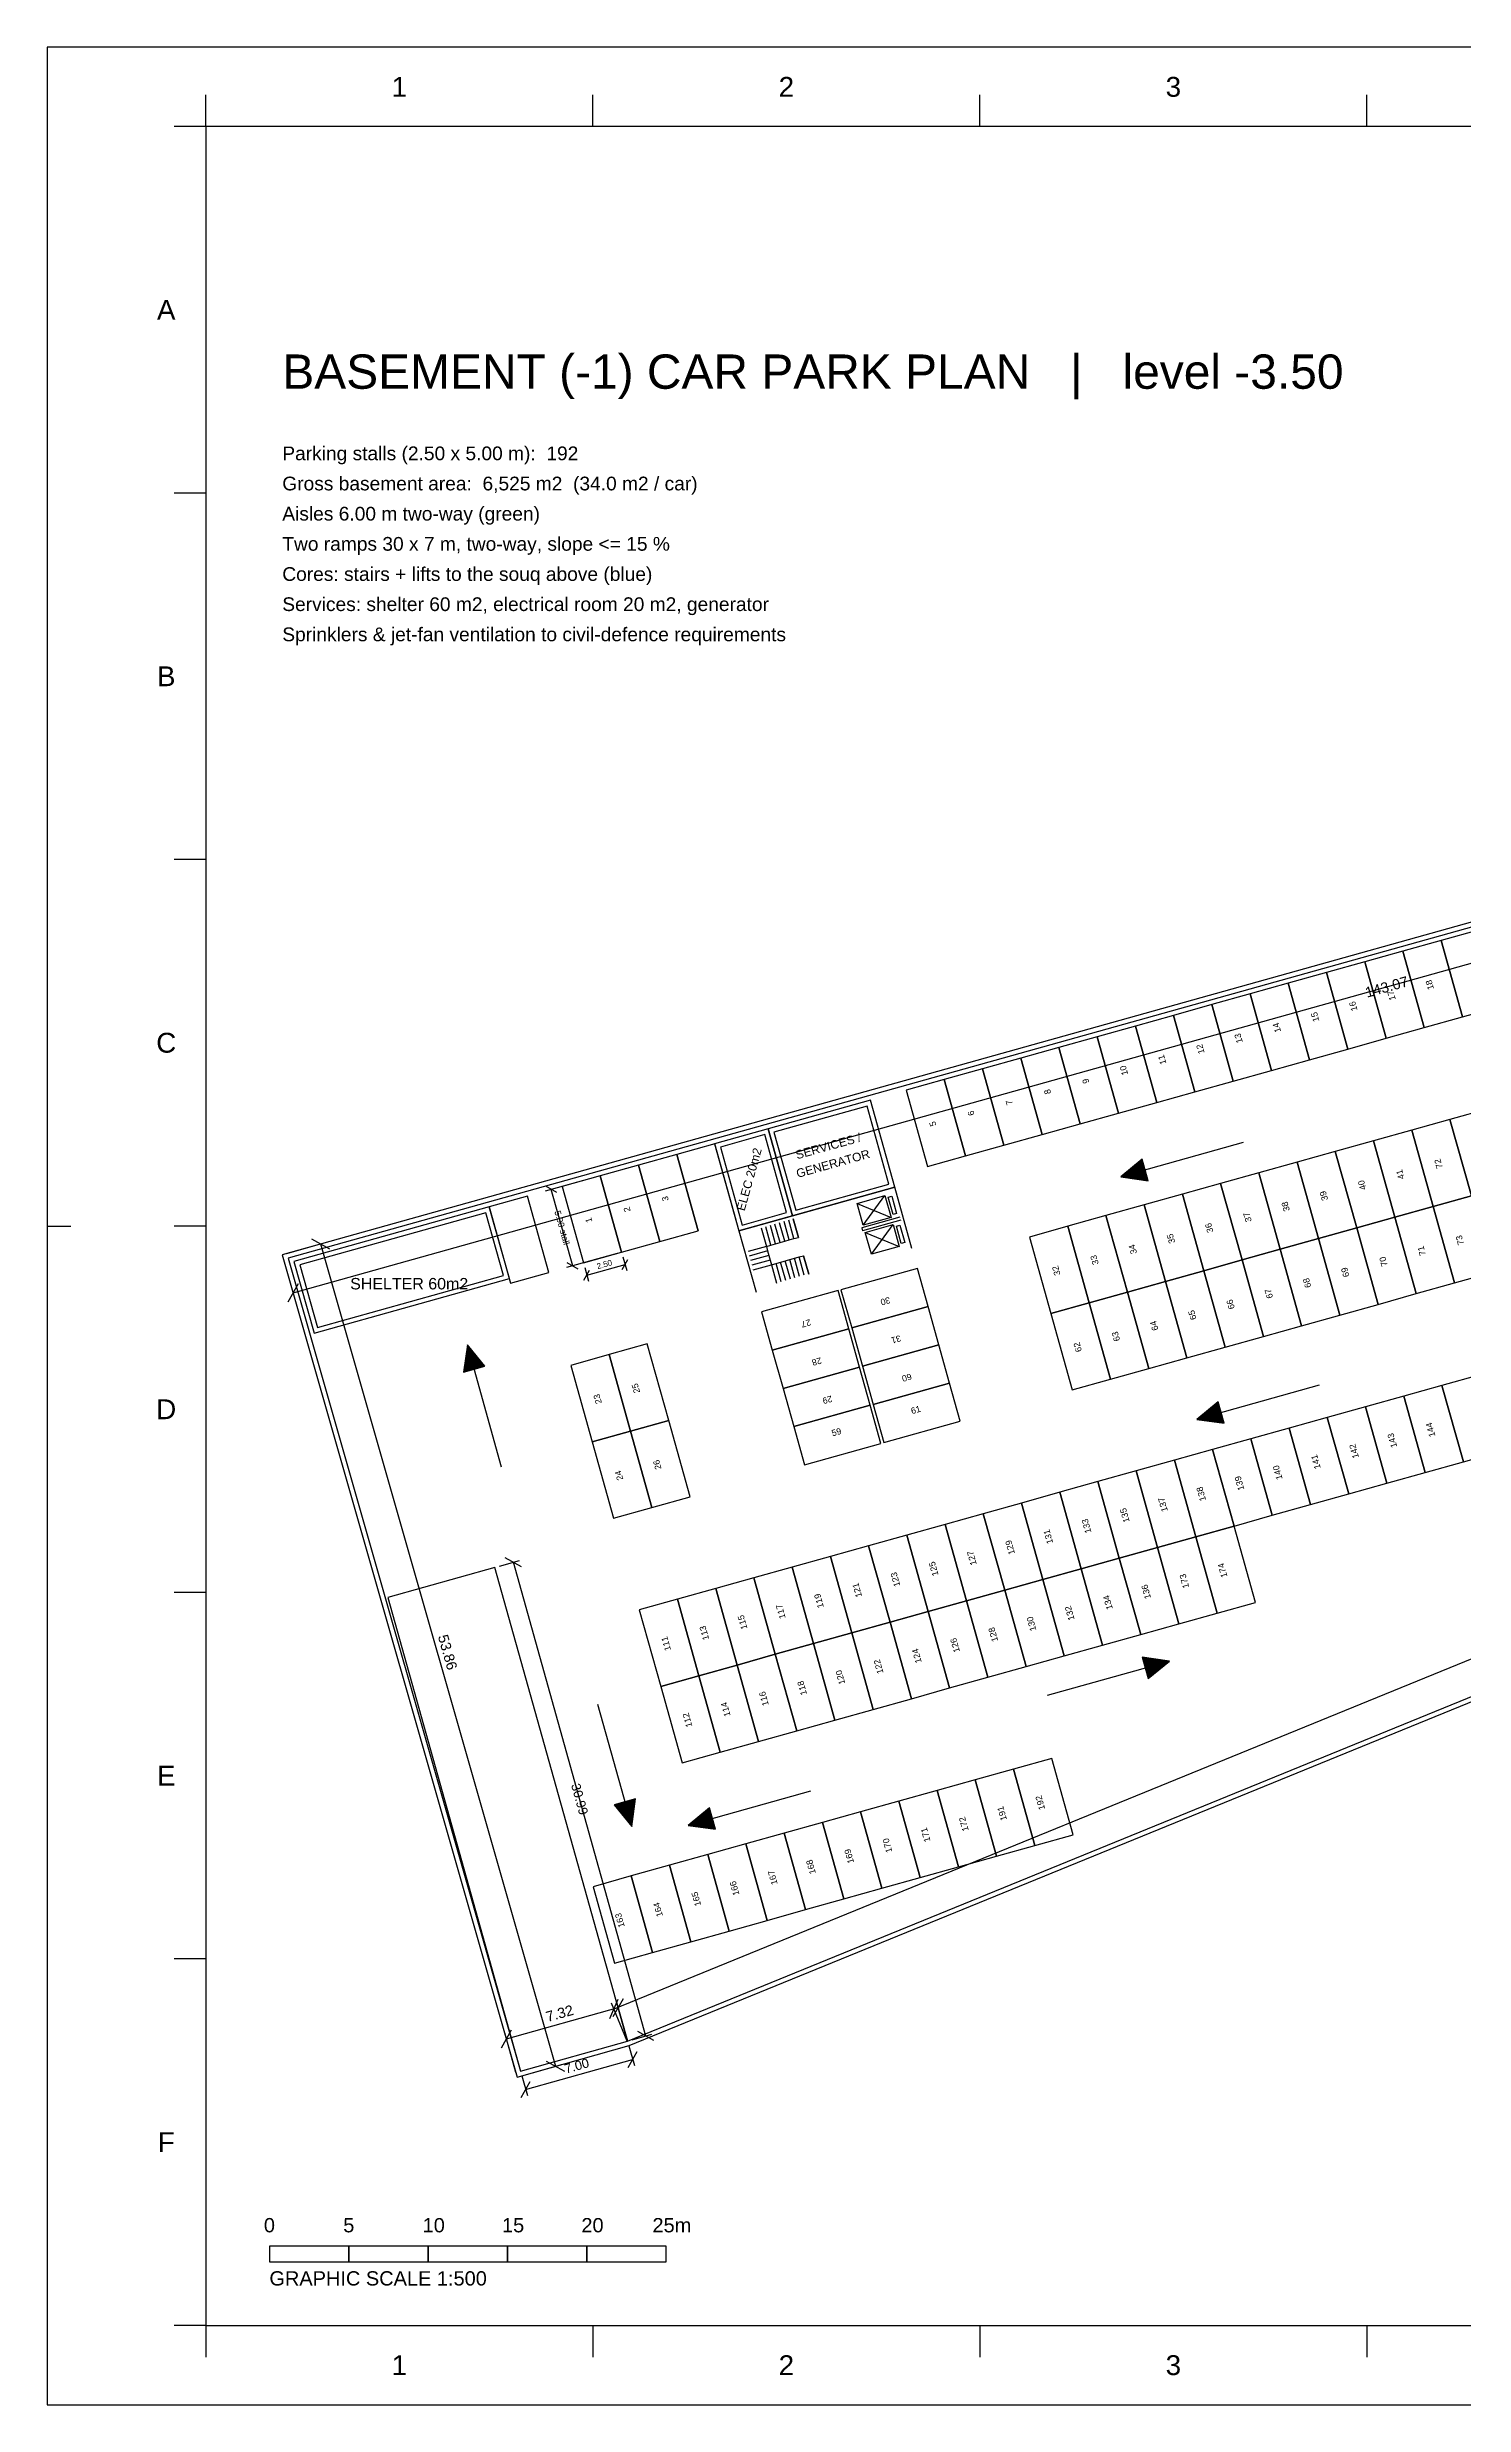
# Model space of a CAD drawing. Header units: metres. Extents: x 0 to 3661, y -5 to 371.
# Drawn here: x 2191.7 to 2280.9, y -5.1 to 143.4 of the extents above; entities that cross this region are included whole.
import ezdxf
from ezdxf.enums import TextEntityAlignment as Align

# ---------------------------------------------------------------- set-up
doc = ezdxf.new("R2010")
doc.units = ezdxf.units.M
doc.header["$MEASUREMENT"] = 0
for name, color, linetype in [('A3_FRAME', 7, 'Continuous'), ('A3_SHEET', 7, 'Continuous'), ('B-ARROW', 3, 'Continuous'), ('B-ARROW-FILL', 97, 'Continuous'), ('B-CORE', 5, 'Continuous'), ('B-NUM', 7, 'Continuous'), ('B-RAMP', 30, 'Continuous'), ('B-ROOMS', 1, 'Continuous'), ('B-STALLS', 8, 'Continuous'), ('B-WALL', 7, 'Continuous'), ('DIM', 1, 'Continuous'), ('TB_LABELS', 7, 'Continuous'), ('TB_LINES_THIN', 7, 'Continuous'), ('TB_SYMBOLS', 7, 'Continuous'), ('TEXT', 7, 'Continuous'), ('TITLE', 1, 'Continuous')]:
    doc.layers.add(name, color=color, linetype=linetype)
doc.styles.get("Standard").update_dxf_attribs({"font": 'arial.ttf'})

msp = doc.modelspace()

# ---------------------------------------------------------------- linework, layer by layer
at = {"layer": 'A3_FRAME'}
msp.add_line((2191.695, 69.135), (2193.195, 69.135), dxfattribs=at)
msp.add_lwpolyline([(2201.695, -0.115), (2396.695, -0.115), (2396.695, 138.385), (2201.695, 138.385)], close=True, dxfattribs=at)
at = {"layer": 'A3_SHEET'}
msp.add_lwpolyline([(2191.695, -5.115), (2401.695, -5.115), (2401.695, 143.385), (2191.695, 143.385)], close=True, dxfattribs=at)
at = {"layer": 'B-ARROW'}
for p, q in [((2267.022, 74.386), (2259.318, 72.23)), ((2220.317, 53.947), (2218.162, 61.651)), ((2271.815, 59.112), (2264.11, 56.957)), ((2254.695, 39.577), (2262.399, 41.733)), ((2226.361, 39.023), (2228.517, 31.319)), ((2239.771, 33.533), (2232.067, 31.378))]:
    msp.add_line(p, q, dxfattribs=at)
for points in [[(2259.318, 72.23), (2261.048, 71.987), (2260.67, 73.336)], [(2218.162, 61.651), (2217.919, 59.921), (2219.267, 60.299)], [(2264.11, 56.957), (2265.84, 56.714), (2265.463, 58.062)], [(2262.399, 41.733), (2260.669, 41.976), (2261.047, 40.627)], [(2228.517, 31.319), (2228.76, 33.048), (2227.411, 32.671)], [(2232.067, 31.378), (2233.796, 31.135), (2233.419, 32.483)]]:
    msp.add_lwpolyline(points, close=True, dxfattribs=at)
at = {"layer": 'B-ARROW-FILL'}
for points in [[(2259.318, 72.23), (2261.048, 71.987), (2260.67, 73.336)], [(2218.162, 61.651), (2217.919, 59.921), (2219.267, 60.299)], [(2264.11, 56.957), (2265.84, 56.714), (2265.463, 58.062)], [(2262.399, 41.733), (2260.669, 41.976), (2261.047, 40.627)], [(2228.517, 31.319), (2228.76, 33.048), (2227.411, 32.671)], [(2232.067, 31.378), (2233.796, 31.135), (2233.419, 32.483)]]:
    msp.add_solid(points, dxfattribs=at)
at = {"layer": 'B-CORE'}
for p, q in [((2245.084, 71.571), (2235.271, 68.826)), ((2246.162, 67.719), (2245.084, 71.571)), ((2242.715, 70.559), (2244.467, 71.049)), ((2243.1, 69.184), (2242.715, 70.559)), ((2242.715, 70.559), (2244.852, 69.674)), ((2243.1, 69.184), (2244.467, 71.049)), ((2244.467, 71.049), (2244.852, 69.674)), ((2244.676, 70.96), (2244.89, 71.02)), ((2244.984, 69.86), (2244.676, 70.96)), ((2244.89, 71.02), (2245.198, 69.919)), ((2245.198, 69.919), (2244.984, 69.86)), ((2235.271, 68.826), (2236.348, 64.973)), ((2236.673, 69.01), (2236.996, 67.854)), ((2237.285, 67.935), (2236.962, 69.091)), ((2237.574, 68.016), (2237.251, 69.172)), ((2237.863, 68.097), (2237.54, 69.253)), ((2238.152, 68.178), (2237.828, 69.334)), ((2238.441, 68.259), (2238.117, 69.414)), ((2238.73, 68.34), (2238.406, 69.495)), ((2238.441, 68.259), (2238.73, 68.34)), ((2239.019, 68.42), (2238.695, 69.576)), ((2238.695, 69.576), (2239.019, 68.42)), ((2238.73, 68.34), (2239.019, 68.42)), ((2245.404, 69.687), (2243.005, 69.017)), ((2243.005, 69.017), (2243.059, 68.824)), ((2245.458, 69.495), (2243.059, 68.824)), ((2244.852, 69.674), (2243.1, 69.184)), ((2243.227, 68.73), (2244.979, 69.22)), ((2243.612, 67.354), (2243.227, 68.73)), ((2243.227, 68.73), (2245.363, 67.845)), ((2243.612, 67.354), (2244.979, 69.22)), ((2244.979, 69.22), (2245.363, 67.845)), ((2245.188, 69.13), (2245.402, 69.19)), ((2245.496, 68.03), (2245.188, 69.13)), ((2245.402, 69.19), (2245.71, 68.09)), ((2236.996, 67.854), (2235.841, 67.531)), ((2237.077, 67.566), (2235.921, 67.242)), ((2237.158, 67.277), (2236.002, 66.953)), ((2237.239, 66.988), (2236.083, 66.664)), ((2236.996, 67.854), (2237.285, 67.935)), ((2236.996, 67.854), (2237.077, 67.566)), ((2237.077, 67.566), (2237.158, 67.277)), ((2237.158, 67.277), (2237.239, 66.988)), ((2237.239, 66.988), (2237.319, 66.699)), ((2237.285, 67.935), (2237.574, 68.016)), ((2237.319, 66.699), (2239.053, 67.184)), ((2237.574, 68.016), (2237.863, 68.097)), ((2237.863, 68.097), (2238.152, 68.178)), ((2238.221, 65.705), (2237.897, 66.861)), ((2238.152, 68.178), (2238.441, 68.259)), ((2238.509, 65.786), (2238.186, 66.941)), ((2238.798, 65.867), (2238.475, 67.022)), ((2239.087, 65.947), (2238.764, 67.103)), ((2239.053, 67.184), (2239.342, 67.265)), ((2239.376, 66.028), (2239.053, 67.184)), ((2239.665, 66.109), (2239.342, 67.265)), ((2239.342, 67.265), (2239.665, 66.109)), ((2245.363, 67.845), (2243.612, 67.354)), ((2245.71, 68.09), (2245.496, 68.03)), ((2236.164, 66.376), (2237.319, 66.699)), ((2237.319, 66.699), (2237.643, 65.543)), ((2237.932, 65.624), (2237.608, 66.78))]:
    msp.add_line(p, q, dxfattribs=at)
at = {"layer": 'B-RAMP'}
for p, q in [((2219.903, 47.632), (2213.162, 45.746)), ((2228.251, 17.795), (2219.903, 47.632)), ((2213.162, 45.746), (2221.51, 15.905)), ((2221.51, 15.905), (2222.934, 16.303))]:
    msp.add_line(p, q, dxfattribs=at)
msp.add_lwpolyline([(2221.51, 15.905), (2228.252, 17.791), (2219.903, 47.632), (2213.162, 45.746)], close=True, dxfattribs=at)
at = {"layer": 'B-ROOMS'}
for p, q in [((2243.549, 77.06), (2237.106, 75.258)), ((2243.341, 76.691), (2237.475, 75.05)), ((2244.715, 71.779), (2243.341, 76.691)), ((2245.084, 71.571), (2243.549, 77.06)), ((2237.106, 75.258), (2233.735, 74.315)), ((2233.735, 74.315), (2235.271, 68.826)), ((2236.898, 74.888), (2234.105, 74.107)), ((2238.272, 69.977), (2236.898, 74.888)), ((2238.641, 69.769), (2237.106, 75.258)), ((2237.106, 75.258), (2238.641, 69.769)), ((2237.475, 75.05), (2238.849, 70.138)), ((2234.105, 74.107), (2235.479, 69.195)), ((2238.641, 69.769), (2245.084, 71.571)), ((2238.849, 70.138), (2244.715, 71.779)), ((2219.541, 70.344), (2207.243, 66.903)), ((2219.333, 69.974), (2207.613, 66.695)), ((2220.437, 66.026), (2219.333, 69.974)), ((2221.948, 71.017), (2219.541, 70.344)), ((2220.807, 65.818), (2219.541, 70.344)), ((2219.541, 70.344), (2220.888, 65.529)), ((2223.295, 66.202), (2221.948, 71.017)), ((2235.479, 69.195), (2238.272, 69.977)), ((2235.271, 68.826), (2238.641, 69.769)), ((2207.243, 66.903), (2208.509, 62.377)), ((2207.613, 66.695), (2208.717, 62.747)), ((2208.509, 62.377), (2220.807, 65.818)), ((2208.717, 62.747), (2220.437, 66.026)), ((2220.888, 65.529), (2223.295, 66.202))]:
    msp.add_line(p, q, dxfattribs=at)
at = {"layer": 'B-STALLS'}
for p, q in [((2281.906, 87.791), (2279.498, 87.118)), ((2277.091, 86.444), (2274.683, 85.771)), ((2279.498, 87.118), (2277.091, 86.444)), ((2278.438, 81.629), (2277.091, 86.444)), ((2277.091, 86.444), (2278.438, 81.629)), ((2280.845, 82.303), (2279.498, 87.118)), ((2279.498, 87.118), (2280.845, 82.303)), ((2272.276, 85.097), (2269.868, 84.424)), ((2274.683, 85.771), (2272.276, 85.097)), ((2273.623, 80.282), (2272.276, 85.097)), ((2272.276, 85.097), (2273.623, 80.282)), ((2276.03, 80.956), (2274.683, 85.771)), ((2274.683, 85.771), (2276.03, 80.956)), ((2267.461, 83.75), (2265.053, 83.077)), ((2269.868, 84.424), (2267.461, 83.75)), ((2268.808, 78.935), (2267.461, 83.75)), ((2267.461, 83.75), (2268.808, 78.935)), ((2271.215, 79.609), (2269.868, 84.424)), ((2269.868, 84.424), (2271.215, 79.609)), ((2260.238, 81.729), (2257.83, 81.056)), ((2262.645, 82.403), (2260.238, 81.729)), ((2261.585, 76.914), (2260.238, 81.729)), ((2260.238, 81.729), (2261.585, 76.914)), ((2265.053, 83.077), (2262.645, 82.403)), ((2263.993, 77.588), (2262.645, 82.403)), ((2262.645, 82.403), (2263.993, 77.588)), ((2266.4, 78.261), (2265.053, 83.077)), ((2265.053, 83.077), (2266.4, 78.261)), ((2278.438, 81.629), (2280.845, 82.303)), ((2280.845, 82.303), (2283.253, 82.976)), ((2255.423, 80.382), (2253.015, 79.709)), ((2257.83, 81.056), (2255.423, 80.382)), ((2256.77, 75.567), (2255.423, 80.382)), ((2255.423, 80.382), (2256.77, 75.567)), ((2259.177, 76.241), (2257.83, 81.056)), ((2257.83, 81.056), (2259.177, 76.241)), ((2271.215, 79.609), (2273.623, 80.282)), ((2273.623, 80.282), (2276.03, 80.956)), ((2276.03, 80.956), (2278.438, 81.629)), ((2250.608, 79.035), (2248.2, 78.362)), ((2253.015, 79.709), (2250.608, 79.035)), ((2251.955, 74.22), (2250.608, 79.035)), ((2250.608, 79.035), (2251.955, 74.22)), ((2254.362, 74.894), (2253.015, 79.709)), ((2253.015, 79.709), (2254.362, 74.894)), ((2266.4, 78.261), (2268.808, 78.935)), ((2268.808, 78.935), (2271.215, 79.609)), ((2248.2, 78.362), (2245.793, 77.688)), ((2245.793, 77.688), (2247.14, 72.873)), ((2249.547, 73.547), (2248.2, 78.362)), ((2248.2, 78.362), (2249.547, 73.547)), ((2261.585, 76.914), (2263.993, 77.588)), ((2263.993, 77.588), (2266.4, 78.261)), ((2256.77, 75.567), (2259.177, 76.241)), ((2259.177, 76.241), (2261.585, 76.914)), ((2280.054, 75.851), (2277.647, 75.178)), ((2282.462, 76.525), (2280.054, 75.851)), ((2281.402, 71.036), (2280.054, 75.851)), ((2280.054, 75.851), (2281.402, 71.036)), ((2233.755, 74.32), (2231.347, 73.647)), ((2235.102, 69.505), (2233.755, 74.32)), ((2251.955, 74.22), (2254.362, 74.894)), ((2254.362, 74.894), (2256.77, 75.567)), ((2275.239, 74.504), (2272.832, 73.83)), ((2277.647, 75.178), (2275.239, 74.504)), ((2276.586, 69.689), (2275.239, 74.504)), ((2275.239, 74.504), (2276.586, 69.689)), ((2278.994, 70.362), (2277.647, 75.178)), ((2277.647, 75.178), (2278.994, 70.362)), ((2228.94, 72.973), (2226.532, 72.3)), ((2231.347, 73.647), (2228.94, 72.973)), ((2230.287, 68.158), (2228.94, 72.973)), ((2228.94, 72.973), (2230.287, 68.158)), ((2232.694, 68.832), (2231.347, 73.647)), ((2231.347, 73.647), (2232.694, 68.832)), ((2247.14, 72.873), (2249.547, 73.547)), ((2249.547, 73.547), (2251.955, 74.22)), ((2270.424, 73.157), (2268.017, 72.483)), ((2272.832, 73.83), (2270.424, 73.157)), ((2271.771, 68.342), (2270.424, 73.157)), ((2270.424, 73.157), (2271.771, 68.342)), ((2274.179, 69.015), (2272.832, 73.83)), ((2272.832, 73.83), (2274.179, 69.015)), ((2226.532, 72.3), (2224.125, 71.626)), ((2224.125, 71.626), (2225.472, 66.811)), ((2227.879, 67.485), (2226.532, 72.3)), ((2226.532, 72.3), (2227.879, 67.485)), ((2265.609, 71.81), (2263.202, 71.136)), ((2268.017, 72.483), (2265.609, 71.81)), ((2266.956, 66.995), (2265.609, 71.81)), ((2265.609, 71.81), (2266.956, 66.995)), ((2269.364, 67.668), (2268.017, 72.483)), ((2268.017, 72.483), (2269.364, 67.668)), ((2260.794, 70.463), (2258.386, 69.789)), ((2263.202, 71.136), (2260.794, 70.463)), ((2262.141, 65.648), (2260.794, 70.463)), ((2260.794, 70.463), (2262.141, 65.648)), ((2264.549, 66.321), (2263.202, 71.136)), ((2263.202, 71.136), (2264.549, 66.321)), ((2276.586, 69.689), (2278.994, 70.362)), ((2278.994, 70.362), (2276.586, 69.689)), ((2278.994, 70.362), (2281.402, 71.036)), ((2281.402, 71.036), (2278.994, 70.362)), ((2280.341, 65.547), (2278.994, 70.362)), ((2278.994, 70.362), (2280.341, 65.547)), ((2230.287, 68.158), (2232.694, 68.832)), ((2255.979, 69.115), (2253.571, 68.442)), ((2253.571, 68.442), (2254.918, 63.627)), ((2258.386, 69.789), (2255.979, 69.115)), ((2257.326, 64.3), (2255.979, 69.115)), ((2255.979, 69.115), (2257.326, 64.3)), ((2259.734, 64.974), (2258.386, 69.789)), ((2258.386, 69.789), (2259.734, 64.974)), ((2269.364, 67.668), (2271.771, 68.342)), ((2271.771, 68.342), (2269.364, 67.668)), ((2271.771, 68.342), (2274.179, 69.015)), ((2274.179, 69.015), (2271.771, 68.342)), ((2273.118, 63.527), (2271.771, 68.342)), ((2271.771, 68.342), (2273.118, 63.527)), ((2274.179, 69.015), (2276.586, 69.689)), ((2276.586, 69.689), (2274.179, 69.015)), ((2275.526, 64.2), (2274.179, 69.015)), ((2274.179, 69.015), (2275.526, 64.2)), ((2277.934, 64.874), (2276.586, 69.689)), ((2276.586, 69.689), (2277.934, 64.874)), ((2225.472, 66.811), (2227.879, 67.485)), ((2227.879, 67.485), (2230.287, 68.158)), ((2264.549, 66.321), (2266.956, 66.995)), ((2266.956, 66.995), (2264.549, 66.321)), ((2266.956, 66.995), (2269.364, 67.668)), ((2269.364, 67.668), (2266.956, 66.995)), ((2268.303, 62.18), (2266.956, 66.995)), ((2266.956, 66.995), (2268.303, 62.18)), ((2270.711, 62.853), (2269.364, 67.668)), ((2269.364, 67.668), (2270.711, 62.853)), ((2246.512, 66.467), (2241.697, 65.12)), ((2247.186, 64.06), (2246.512, 66.467)), ((2259.734, 64.974), (2262.141, 65.648)), ((2262.141, 65.648), (2259.734, 64.974)), ((2262.141, 65.648), (2264.549, 66.321)), ((2264.549, 66.321), (2262.141, 65.648)), ((2263.488, 60.832), (2262.141, 65.648)), ((2262.141, 65.648), (2263.488, 60.832)), ((2265.896, 61.506), (2264.549, 66.321)), ((2264.549, 66.321), (2265.896, 61.506)), ((2277.934, 64.874), (2280.341, 65.547)), ((2280.341, 65.547), (2282.749, 66.221)), ((2241.514, 65.069), (2236.699, 63.722)), ((2242.187, 62.661), (2241.514, 65.069)), ((2241.697, 65.12), (2242.371, 62.712)), ((2247.186, 64.06), (2242.371, 62.712)), ((2242.371, 62.712), (2247.186, 64.06)), ((2247.859, 61.652), (2247.186, 64.06)), ((2254.918, 63.627), (2257.326, 64.3)), ((2257.326, 64.3), (2254.918, 63.627)), ((2257.326, 64.3), (2259.734, 64.974)), ((2259.734, 64.974), (2257.326, 64.3)), ((2258.673, 59.485), (2257.326, 64.3)), ((2257.326, 64.3), (2258.673, 59.485)), ((2261.081, 60.159), (2259.734, 64.974)), ((2259.734, 64.974), (2261.081, 60.159)), ((2273.118, 63.527), (2275.526, 64.2)), ((2275.526, 64.2), (2277.934, 64.874)), ((2236.699, 63.722), (2237.372, 61.314)), ((2242.187, 62.661), (2237.372, 61.314)), ((2237.372, 61.314), (2242.187, 62.661)), ((2242.861, 60.254), (2242.187, 62.661)), ((2242.371, 62.712), (2243.044, 60.305)), ((2254.918, 63.627), (2256.266, 58.812)), ((2268.303, 62.18), (2270.711, 62.853)), ((2270.711, 62.853), (2273.118, 63.527)), ((2227.088, 61.033), (2224.681, 60.359)), ((2229.496, 61.706), (2227.088, 61.033)), ((2228.435, 56.218), (2227.088, 61.033)), ((2227.088, 61.033), (2228.435, 56.218)), ((2230.843, 56.891), (2229.496, 61.706)), ((2237.372, 61.314), (2238.046, 58.907)), ((2247.859, 61.652), (2243.044, 60.305)), ((2243.044, 60.305), (2247.859, 61.652)), ((2248.533, 59.244), (2247.859, 61.652)), ((2263.488, 60.832), (2265.896, 61.506)), ((2265.896, 61.506), (2268.303, 62.18)), ((2224.681, 60.359), (2226.028, 55.544)), ((2242.861, 60.254), (2238.046, 58.907)), ((2238.046, 58.907), (2242.861, 60.254)), ((2243.534, 57.846), (2242.861, 60.254)), ((2243.044, 60.305), (2243.718, 57.897)), ((2256.266, 58.812), (2258.673, 59.485)), ((2258.673, 59.485), (2261.081, 60.159)), ((2261.081, 60.159), (2263.488, 60.832)), ((2281.958, 59.769), (2279.55, 59.096)), ((2238.046, 58.907), (2238.719, 56.499)), ((2248.533, 59.244), (2243.718, 57.897)), ((2243.718, 57.897), (2248.533, 59.244)), ((2249.207, 56.837), (2248.533, 59.244)), ((2277.143, 58.422), (2274.735, 57.749)), ((2279.55, 59.096), (2277.143, 58.422)), ((2278.49, 53.607), (2277.143, 58.422)), ((2277.143, 58.422), (2278.49, 53.607)), ((2280.897, 54.281), (2279.55, 59.096)), ((2279.55, 59.096), (2280.897, 54.281)), ((2228.435, 56.218), (2230.843, 56.891)), ((2230.843, 56.891), (2228.435, 56.218)), ((2232.19, 52.076), (2230.843, 56.891)), ((2243.534, 57.846), (2238.719, 56.499)), ((2238.719, 56.499), (2243.534, 57.846)), ((2238.719, 56.499), (2239.393, 54.091)), ((2244.208, 55.438), (2243.534, 57.846)), ((2243.718, 57.897), (2244.391, 55.49)), ((2244.391, 55.49), (2249.207, 56.837)), ((2272.327, 57.075), (2269.92, 56.401)), ((2274.735, 57.749), (2272.327, 57.075)), ((2273.675, 52.26), (2272.327, 57.075)), ((2272.327, 57.075), (2273.675, 52.26)), ((2276.082, 52.933), (2274.735, 57.749)), ((2274.735, 57.749), (2276.082, 52.933)), ((2226.028, 55.544), (2228.435, 56.218)), ((2228.435, 56.218), (2226.028, 55.544)), ((2226.028, 55.544), (2227.375, 50.729)), ((2229.782, 51.403), (2228.435, 56.218)), ((2228.435, 56.218), (2229.782, 51.403)), ((2239.393, 54.091), (2244.208, 55.438)), ((2265.105, 55.054), (2262.697, 54.381)), ((2267.512, 55.728), (2265.105, 55.054)), ((2266.452, 50.239), (2265.105, 55.054)), ((2265.105, 55.054), (2266.452, 50.239)), ((2269.92, 56.401), (2267.512, 55.728)), ((2268.859, 50.913), (2267.512, 55.728)), ((2267.512, 55.728), (2268.859, 50.913)), ((2271.267, 51.586), (2269.92, 56.401)), ((2269.92, 56.401), (2271.267, 51.586)), ((2280.897, 54.281), (2283.305, 54.954)), ((2260.29, 53.707), (2257.882, 53.034)), ((2262.697, 54.381), (2260.29, 53.707)), ((2261.637, 48.892), (2260.29, 53.707)), ((2260.29, 53.707), (2261.637, 48.892)), ((2264.044, 49.566), (2262.697, 54.381)), ((2262.697, 54.381), (2264.044, 49.566)), ((2276.082, 52.933), (2278.49, 53.607)), ((2278.49, 53.607), (2280.897, 54.281)), ((2229.782, 51.403), (2232.19, 52.076)), ((2255.475, 52.36), (2253.067, 51.687)), ((2257.882, 53.034), (2255.475, 52.36)), ((2256.822, 47.545), (2255.475, 52.36)), ((2255.475, 52.36), (2256.822, 47.545)), ((2259.229, 48.218), (2257.882, 53.034)), ((2257.882, 53.034), (2259.229, 48.218)), ((2271.267, 51.586), (2273.675, 52.26)), ((2273.675, 52.26), (2276.082, 52.933)), ((2227.375, 50.729), (2229.782, 51.403)), ((2250.659, 51.013), (2248.252, 50.339)), ((2253.067, 51.687), (2250.659, 51.013)), ((2252.007, 46.198), (2250.659, 51.013)), ((2250.659, 51.013), (2252.007, 46.198)), ((2254.414, 46.871), (2253.067, 51.687)), ((2253.067, 51.687), (2254.414, 46.871)), ((2266.452, 50.239), (2268.859, 50.913)), ((2268.859, 50.913), (2271.267, 51.586)), ((2245.844, 49.666), (2243.437, 48.992)), ((2248.252, 50.339), (2245.844, 49.666)), ((2247.191, 44.851), (2245.844, 49.666)), ((2245.844, 49.666), (2247.191, 44.851)), ((2249.599, 45.524), (2248.252, 50.339)), ((2248.252, 50.339), (2249.599, 45.524)), ((2261.637, 48.892), (2264.044, 49.566)), ((2264.044, 49.566), (2261.637, 48.892)), ((2264.044, 49.566), (2266.452, 50.239)), ((2266.452, 50.239), (2264.044, 49.566)), ((2265.391, 44.751), (2264.044, 49.566)), ((2264.044, 49.566), (2265.391, 44.751)), ((2267.799, 45.424), (2266.452, 50.239)), ((2238.622, 47.645), (2236.214, 46.972)), ((2241.029, 48.319), (2238.622, 47.645)), ((2239.969, 42.83), (2238.622, 47.645)), ((2238.622, 47.645), (2239.969, 42.83)), ((2243.437, 48.992), (2241.029, 48.319)), ((2242.376, 43.504), (2241.029, 48.319)), ((2241.029, 48.319), (2242.376, 43.504)), ((2244.784, 44.177), (2243.437, 48.992)), ((2243.437, 48.992), (2244.784, 44.177)), ((2254.414, 46.871), (2256.822, 47.545)), ((2256.822, 47.545), (2254.414, 46.871)), ((2256.822, 47.545), (2259.229, 48.218)), ((2259.229, 48.218), (2256.822, 47.545)), ((2258.169, 42.73), (2256.822, 47.545)), ((2256.822, 47.545), (2258.169, 42.73)), ((2259.229, 48.218), (2261.637, 48.892)), ((2261.637, 48.892), (2259.229, 48.218)), ((2260.576, 43.403), (2259.229, 48.218)), ((2259.229, 48.218), (2260.576, 43.403)), ((2262.984, 44.077), (2261.637, 48.892)), ((2261.637, 48.892), (2262.984, 44.077)), ((2233.807, 46.298), (2231.399, 45.625)), ((2236.214, 46.972), (2233.807, 46.298)), ((2235.154, 41.483), (2233.807, 46.298)), ((2233.807, 46.298), (2235.154, 41.483)), ((2237.561, 42.157), (2236.214, 46.972)), ((2236.214, 46.972), (2237.561, 42.157)), ((2249.599, 45.524), (2252.007, 46.198)), ((2252.007, 46.198), (2249.599, 45.524)), ((2252.007, 46.198), (2254.414, 46.871)), ((2254.414, 46.871), (2252.007, 46.198)), ((2253.354, 41.383), (2252.007, 46.198)), ((2252.007, 46.198), (2253.354, 41.383)), ((2255.761, 42.056), (2254.414, 46.871)), ((2254.414, 46.871), (2255.761, 42.056)), ((2231.399, 45.625), (2228.991, 44.951)), ((2228.991, 44.951), (2230.339, 40.136)), ((2232.746, 40.809), (2231.399, 45.625)), ((2231.399, 45.625), (2232.746, 40.809)), ((2244.784, 44.177), (2247.191, 44.851)), ((2247.191, 44.851), (2244.784, 44.177)), ((2247.191, 44.851), (2249.599, 45.524)), ((2249.599, 45.524), (2247.191, 44.851)), ((2248.539, 40.036), (2247.191, 44.851)), ((2247.191, 44.851), (2248.539, 40.036)), ((2250.946, 40.709), (2249.599, 45.524)), ((2249.599, 45.524), (2250.946, 40.709)), ((2262.984, 44.077), (2265.391, 44.751)), ((2265.391, 44.751), (2267.799, 45.424)), ((2239.969, 42.83), (2242.376, 43.504)), ((2242.376, 43.504), (2239.969, 42.83)), ((2242.376, 43.504), (2244.784, 44.177)), ((2244.784, 44.177), (2242.376, 43.504)), ((2243.723, 38.688), (2242.376, 43.504)), ((2242.376, 43.504), (2243.723, 38.688)), ((2246.131, 39.362), (2244.784, 44.177)), ((2244.784, 44.177), (2246.131, 39.362)), ((2258.169, 42.73), (2260.576, 43.403)), ((2260.576, 43.403), (2262.984, 44.077)), ((2235.154, 41.483), (2237.561, 42.157)), ((2237.561, 42.157), (2235.154, 41.483)), ((2237.561, 42.157), (2239.969, 42.83)), ((2239.969, 42.83), (2237.561, 42.157)), ((2238.908, 37.341), (2237.561, 42.157)), ((2237.561, 42.157), (2238.908, 37.341)), ((2241.316, 38.015), (2239.969, 42.83)), ((2239.969, 42.83), (2241.316, 38.015)), ((2253.354, 41.383), (2255.761, 42.056)), ((2255.761, 42.056), (2258.169, 42.73)), ((2230.339, 40.136), (2232.746, 40.809)), ((2232.746, 40.809), (2230.339, 40.136)), ((2230.339, 40.136), (2231.686, 35.321)), ((2232.746, 40.809), (2235.154, 41.483)), ((2235.154, 41.483), (2232.746, 40.809)), ((2234.093, 35.994), (2232.746, 40.809)), ((2232.746, 40.809), (2234.093, 35.994)), ((2236.501, 36.668), (2235.154, 41.483)), ((2235.154, 41.483), (2236.501, 36.668)), ((2248.539, 40.036), (2250.946, 40.709)), ((2250.946, 40.709), (2253.354, 41.383)), ((2241.316, 38.015), (2243.723, 38.688)), ((2243.723, 38.688), (2246.131, 39.362)), ((2246.131, 39.362), (2248.539, 40.036)), ((2236.501, 36.668), (2238.908, 37.341)), ((2238.908, 37.341), (2241.316, 38.015)), ((2231.686, 35.321), (2234.093, 35.994)), ((2234.093, 35.994), (2236.501, 36.668)), ((2250.155, 34.258), (2247.747, 33.584)), ((2252.563, 34.931), (2250.155, 34.258)), ((2251.502, 29.442), (2250.155, 34.258)), ((2250.155, 34.258), (2251.502, 29.442)), ((2254.97, 35.605), (2252.563, 34.931)), ((2253.91, 30.116), (2252.563, 34.931)), ((2252.563, 34.931), (2253.91, 30.116)), ((2256.317, 30.789), (2254.97, 35.605)), ((2245.34, 32.91), (2242.932, 32.237)), ((2247.747, 33.584), (2245.34, 32.91)), ((2246.687, 28.095), (2245.34, 32.91)), ((2245.34, 32.91), (2246.687, 28.095)), ((2249.095, 28.769), (2247.747, 33.584)), ((2247.747, 33.584), (2249.095, 28.769)), ((2240.525, 31.563), (2238.117, 30.89)), ((2242.932, 32.237), (2240.525, 31.563)), ((2241.872, 26.748), (2240.525, 31.563)), ((2240.525, 31.563), (2241.872, 26.748)), ((2244.279, 27.422), (2242.932, 32.237)), ((2242.932, 32.237), (2244.279, 27.422)), ((2235.71, 30.216), (2233.302, 29.543)), ((2238.117, 30.89), (2235.71, 30.216)), ((2237.057, 25.401), (2235.71, 30.216)), ((2235.71, 30.216), (2237.057, 25.401)), ((2239.464, 26.075), (2238.117, 30.89)), ((2238.117, 30.89), (2239.464, 26.075)), ((2251.502, 29.442), (2253.91, 30.116)), ((2253.91, 30.116), (2256.317, 30.789)), ((2230.895, 28.869), (2228.487, 28.196)), ((2233.302, 29.543), (2230.895, 28.869)), ((2232.242, 24.054), (2230.895, 28.869)), ((2230.895, 28.869), (2232.242, 24.054)), ((2234.649, 24.727), (2233.302, 29.543)), ((2233.302, 29.543), (2234.649, 24.727)), ((2246.687, 28.095), (2249.095, 28.769)), ((2249.095, 28.769), (2251.502, 29.442)), ((2228.487, 28.196), (2226.079, 27.522)), ((2226.079, 27.522), (2227.427, 22.707)), ((2229.834, 23.38), (2228.487, 28.196)), ((2228.487, 28.196), (2229.834, 23.38)), ((2239.464, 26.075), (2241.872, 26.748)), ((2241.872, 26.748), (2244.279, 27.422)), ((2244.279, 27.422), (2246.687, 28.095)), ((2234.649, 24.727), (2237.057, 25.401)), ((2237.057, 25.401), (2239.464, 26.075)), ((2229.834, 23.38), (2232.242, 24.054)), ((2232.242, 24.054), (2234.649, 24.727)), ((2227.427, 22.707), (2229.834, 23.38))]:
    msp.add_line(p, q, dxfattribs=at)
at = {"layer": 'B-WALL'}
for points in [[(2206.506, 67.321), (2221.301, 15.534), (2228.345, 17.509), (2354.578, 69.047), (2344.288, 105.868)], [(2206.878, 67.113), (2221.508, 15.903), (2228.248, 17.793), (2354.218, 69.223), (2344.08, 105.498)]]:
    msp.add_lwpolyline(points, close=True, dxfattribs=at)
at = {"layer": 'DIM'}
for p, q in [((2344.962, 103.46), (2207.18, 64.913)), ((2226.243, 72.219), (2223.065, 71.33)), ((2223.799, 71.241), (2223.102, 71.634)), ((2224.798, 66.622), (2223.45, 71.437)), ((2227.4, 19.824), (2353.633, 71.361)), ((2208.338, 68.326), (2209.482, 67.69)), ((2206.587, 67.032), (2207.288, 64.528)), ((2206.795, 67.403), (2209.295, 68.118)), ((2208.91, 68.008), (2223.705, 16.221)), ((2227.59, 67.404), (2224.412, 66.515)), ((2227.916, 66.397), (2228.273, 67.031)), ((2227.96, 67.196), (2228.203, 66.329)), ((2207.501, 65.484), (2206.859, 64.343)), ((2225.146, 66.426), (2224.449, 66.819)), ((2225.509, 65.724), (2225.866, 66.358)), ((2225.552, 66.522), (2225.795, 65.655)), ((2225.687, 66.041), (2228.095, 66.714)), ((2220.192, 47.712), (2221.444, 48.063)), ((2221.566, 47.669), (2220.552, 48.24)), ((2229.407, 18.114), (2221.059, 47.955)), ((2220.626, 17.941), (2227.67, 19.916)), ((2227.147, 19.22), (2227.654, 20.427)), ((2228.232, 17.787), (2227.249, 20.194)), ((2227.349, 19.346), (2227.991, 20.487)), ((2228.264, 17.798), (2227.562, 20.301)), ((2220.305, 17.37), (2220.947, 18.512)), ((2221.22, 15.823), (2220.518, 18.326)), ((2228.54, 17.872), (2229.792, 18.222)), ((2229.914, 17.829), (2228.9, 18.4)), ((2221.834, 14.75), (2228.575, 16.635)), ((2223.133, 16.539), (2224.277, 15.903)), ((2228.289, 16.128), (2228.86, 17.143)), ((2228.332, 17.502), (2228.683, 16.25)), ((2221.548, 14.242), (2222.119, 15.257)), ((2221.59, 15.616), (2224.09, 16.331)), ((2221.591, 15.616), (2221.941, 14.364))]:
    msp.add_line(p, q, dxfattribs=at)
at = {"layer": 'TB_LINES_THIN'}
for p, q in [((2201.695, 138.385), (2201.695, 140.385)), ((2226.07, 138.385), (2226.07, 140.385)), ((2250.445, 138.385), (2250.445, 140.385)), ((2274.82, 138.385), (2274.82, 140.385)), ((2201.695, 138.385), (2199.695, 138.385)), ((2201.695, 115.302), (2199.695, 115.302)), ((2201.695, 92.218), (2199.695, 92.218)), ((2201.695, 69.135), (2199.695, 69.135)), ((2201.695, 46.052), (2199.695, 46.052)), ((2201.695, 22.968), (2199.695, 22.968)), ((2201.695, -0.115), (2199.695, -0.115)), ((2201.695, -0.115), (2201.695, -2.115)), ((2226.07, -0.115), (2226.07, -2.115)), ((2250.445, -0.115), (2250.445, -2.115)), ((2274.82, -0.115), (2274.82, -2.115))]:
    msp.add_line(p, q, dxfattribs=at)
at = {"layer": 'TB_SYMBOLS'}
for points in [[(2205.695, 3.885), (2210.695, 3.885), (2210.695, 4.885), (2205.695, 4.885)], [(2210.695, 3.885), (2215.695, 3.885), (2215.695, 4.885), (2210.695, 4.885)], [(2215.695, 3.885), (2220.695, 3.885), (2220.695, 4.885), (2215.695, 4.885)], [(2220.695, 3.885), (2225.695, 3.885), (2225.695, 4.885), (2220.695, 4.885)], [(2225.695, 3.885), (2230.695, 3.885), (2230.695, 4.885), (2225.695, 4.885)]]:
    msp.add_lwpolyline(points, close=True, dxfattribs=at)

# ---------------------------------------------------------------- texts
at = {"layer": 'B-NUM'}
for s, rotation, p in [('16', 105.6299, (2274.153, 83.026)), ('17', 105.6299, (2276.561, 83.7)), ('18', 105.6299, (2278.968, 84.374)), ('14', 105.6299, (2269.338, 81.679)), ('15', 105.6299, (2271.746, 82.353)), ('12', 105.6299, (2264.523, 80.332)), ('13', 105.6299, (2266.93, 81.006)), ('10', 105.6299, (2259.708, 78.985)), ('11', 105.6299, (2262.115, 79.659)), ('8', 105.6299, (2254.893, 77.638)), ('9', 105.6299, (2257.3, 78.312)), ('6', 105.6299, (2250.077, 76.291)), ('7', 105.6299, (2252.485, 76.964)), ('5', 105.6299, (2247.67, 75.617)), ('72', 105.6299, (2279.524, 73.107)), ('39', 105.6299, (2272.302, 71.086)), ('40', 105.6299, (2274.709, 71.76)), ('41', 105.6299, (2277.117, 72.433)), ('2', 105.6299, (2228.409, 70.229)), ('3', 105.6299, (2230.817, 70.902)), ('37', 105.6299, (2267.487, 69.739)), ('38', 105.6299, (2269.894, 70.413)), ('1', 105.6299, (2226.002, 69.555)), ('35', 105.6299, (2262.671, 68.392)), ('36', 105.6299, (2265.079, 69.065)), ('73', 105.6299, (2280.871, 68.292)), ('33', 105.6299, (2257.856, 67.045)), ('34', 105.6299, (2260.264, 67.718)), ('70', 105.6299, (2276.056, 66.944)), ('71', 105.6299, (2278.464, 67.618)), ('32', 105.6299, (2255.449, 66.371)), ('68', 105.6299, (2271.241, 65.597)), ('69', 105.6299, (2273.649, 66.271)), ('30', -164.3701, (2244.442, 64.59)), ('66', 105.6299, (2266.426, 64.25)), ('67', 105.6299, (2268.834, 64.924)), ('27', -164.3701, (2239.443, 63.191)), ('63', 105.6299, (2259.203, 62.23)), ('64', 105.6299, (2261.611, 62.903)), ('65', 105.6299, (2264.018, 63.577)), ('31', -164.3701, (2245.115, 62.182)), ('62', 105.6299, (2256.796, 61.556)), ('28', -164.3701, (2240.117, 60.784)), ('60', -164.3701, (2245.789, 59.775)), ('23', 105.6299, (2226.558, 58.288)), ('25', 105.6299, (2228.966, 58.962)), ('29', -164.3701, (2240.79, 58.376)), ('61', 15.6299, (2246.462, 57.367)), ('144', 105.6299, (2279.02, 56.351)), ('59', 15.6299, (2241.464, 55.969)), ('142', 105.6299, (2274.205, 55.004)), ('143', 105.6299, (2276.612, 55.678)), ('24', 105.6299, (2227.905, 53.473)), ('26', 105.6299, (2230.313, 54.147)), ('140', 105.6299, (2269.39, 53.657)), ('141', 105.6299, (2271.797, 54.331)), ('138', 105.6299, (2264.575, 52.31)), ('139', 105.6299, (2266.982, 52.984)), ('133', 105.6299, (2257.352, 50.289)), ('135', 105.6299, (2259.759, 50.963)), ('137', 105.6299, (2262.167, 51.636)), ('129', 105.6299, (2252.537, 48.942)), ('131', 105.6299, (2254.944, 49.616)), ('125', 105.6299, (2247.722, 47.595)), ('127', 105.6299, (2250.129, 48.269)), ('174', 105.6299, (2265.922, 47.495)), ('121', 105.6299, (2242.907, 46.248)), ('123', 105.6299, (2245.314, 46.922)), ('136', 105.6299, (2261.107, 46.148)), ('173', 105.6299, (2263.514, 46.821)), ('115', 105.6299, (2235.684, 44.227)), ('117', 105.6299, (2238.091, 44.901)), ('119', 105.6299, (2240.499, 45.574)), ('132', 105.6299, (2256.291, 44.801)), ('134', 105.6299, (2258.699, 45.474)), ('111', 105.6299, (2230.869, 42.88)), ('113', 105.6299, (2233.276, 43.554)), ('126', 105.6299, (2249.069, 42.78)), ('128', 105.6299, (2251.476, 43.454)), ('130', 105.6299, (2253.884, 44.127)), ('122', 105.6299, (2244.254, 41.433)), ('124', 105.6299, (2246.661, 42.106)), ('118', 105.6299, (2239.439, 40.086)), ('120', 105.6299, (2241.846, 40.759)), ('114', 105.6299, (2234.623, 38.739)), ('116', 105.6299, (2237.031, 39.412)), ('112', 105.6299, (2232.216, 38.065)), ('192', 105.6299, (2254.44, 32.86)), ('171', 105.6299, (2247.217, 30.84)), ('172', 105.6299, (2249.625, 31.513)), ('191', 105.6299, (2252.032, 32.187)), ('169', 105.6299, (2242.402, 29.493)), ('170', 105.6299, (2244.81, 30.166)), ('167', 105.6299, (2237.587, 28.145)), ('168', 105.6299, (2239.995, 28.819)), ('165', 105.6299, (2232.772, 26.798)), ('166', 105.6299, (2235.179, 27.472)), ('163', 105.6299, (2227.957, 25.451)), ('164', 105.6299, (2230.364, 26.125))]:
    msp.add_text(s, height=0.396, rotation=rotation, dxfattribs=at).set_placement(p, align=Align.CENTER)
at = {"layer": 'DIM'}
for s, height, rotation, p in [('143.07', 0.648, 15.6298, (2276.156, 83.883)), ('5.00 stall', 0.396, -74.3701, (2223.939, 68.978)), ('2.50', 0.36, 15.6299, (2226.844, 66.546)), ('53.86', 0.648, -74.0561, (2216.61, 42.201)), ('30.99', 0.576, -74.3701, (2224.963, 32.959)), ('7.32', 0.648, 15.6643, (2224.063, 19.232)), ('7.00', 0.576, 15.6299, (2225.129, 15.962))]:
    msp.add_text(s, height=height, rotation=rotation, dxfattribs=at).set_placement(p, align=Align.CENTER)
at = {"layer": 'TB_LABELS'}
for s, height, p in [('1', 1.25, (2213.397, 140.26)), ('2', 1.25, (2237.772, 140.26)), ('3', 1.25, (2262.147, 140.26)), ('A', 1.25, (2198.613, 126.218)), ('B', 1.25, (2198.613, 103.135)), ('C', 1.25, (2198.565, 80.052)), ('D', 1.25, (2198.565, 56.968)), ('E', 1.25, (2198.613, 33.885)), ('F', 1.25, (2198.662, 10.802)), ('0', 0.9, (2205.346, 5.751)), ('5', 0.9, (2210.346, 5.751)), ('10', 0.9, (2215.346, 5.751)), ('15', 0.9, (2220.346, 5.751)), ('20', 0.9, (2225.346, 5.751)), ('25m', 0.9, (2229.822, 5.751)), ('GRAPHIC SCALE 1:500', 0.9, (2205.695, 2.401)), ('1', 1.25, (2213.397, -3.24)), ('2', 1.25, (2237.772, -3.24)), ('3', 1.25, (2262.147, -3.24))]:
    msp.add_text(s, height=height, dxfattribs=at).set_placement(p)
at = {"layer": 'TEXT'}
for s, height, p in [('Parking stalls (2.50 x 5.00 m):  192', 0.864, (2206.506, 117.368)), ('Gross basement area:  6,525 m2  (34.0 m2 / car)', 0.864, (2206.506, 115.468)), ('Aisles 6.00 m two-way (green)', 0.864, (2206.506, 113.568)), ('Two ramps 30 x 7 m, two-way, slope <= 15 %', 0.864, (2206.506, 111.668)), ('Cores: stairs + lifts to the souq above (blue)', 0.864, (2206.506, 109.768)), ('Services: shelter 60 m2, electrical room 20 m2, generator', 0.864, (2206.506, 107.868)), ('Sprinklers & jet-fan ventilation to civil-defence requirements', 0.864, (2206.506, 105.968)), ('SHELTER 60m2', 0.72, (2210.783, 65.142))]:
    msp.add_text(s, height=height, dxfattribs=at).set_placement(p)
for s, rotation, p in [('SERVICES /', 15.6, (2240.968, 73.903)), ('ELEC 20m2', 74.4, (2236.168, 72.003)), ('GENERATOR', 15.6, (2241.268, 72.803))]:
    msp.add_text(s, height=0.54, rotation=rotation, dxfattribs=at).set_placement(p, align=Align.CENTER)
at = {"layer": 'TITLE'}
msp.add_text('BASEMENT (-1) CAR PARK PLAN   |   level -3.50', height=2.16, dxfattribs=at).set_placement((2206.506, 121.868))

doc.saveas('drawing.dxf')
